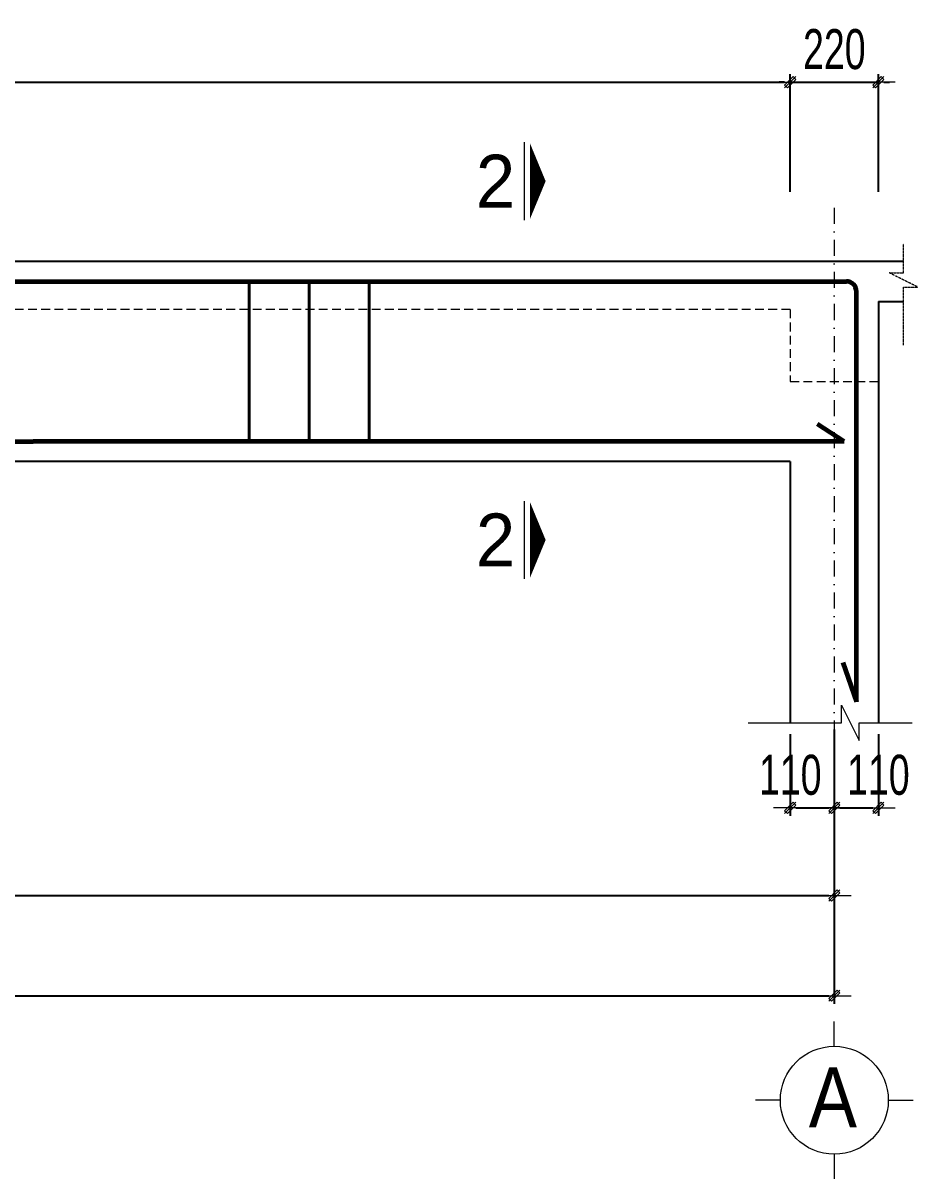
# Model space of a CAD drawing. Header units: millimetres. Extents: x -182770 to 489476, y -561170 to -280028.
# Drawn here: x 144710 to 150332, y -530252 to -523035 of the extents above; entities that cross this region are included whole.
import ezdxf
from ezdxf.enums import TextEntityAlignment as Align

# ---------------------------------------------------------------- set-up
doc = ezdxf.new("R2010")
doc.units = ezdxf.units.MM
doc.header["$MEASUREMENT"] = 0
doc.header["$PDMODE"] = 32
doc.linetypes.add('DASHDOT', pattern=[1, 0.5, -0.25, 0, -0.25])
doc.linetypes.add('HIDDEN', pattern=[0.375, 0.25, -0.125])
doc.layers.get('Defpoints').update_dxf_attribs({"color": 1})
for name, color, linetype, lineweight in [('KICHTHUOC', 8, 'Continuous', 18), ('LC Dim', 8, 'Continuous', 18), ('LC ISO', 153, 'Continuous', 13), ('LC Khac', 4, 'Continuous', 9), ('LC MANH DUT', 35, 'HIDDEN', 5), ('LC Net dam2', 6, 'Continuous', 40), ('LC Net dam3', 1, 'Continuous', 60), ('LC Net manh', 133, 'Continuous', 5), ('LC Net thay', 63, 'Continuous', 25), ('LC Net truc', 79, 'DASHDOT', 13), ('LC Text1', 3, 'Continuous', 20), ('MANH', 35, 'HIDDEN', 5)]:
    doc.layers.add(name, color=color, linetype=linetype, lineweight=lineweight)
doc.styles.add('HOATBIF', font='hoatbif.shx', dxfattribs={"width": 0.7})
doc.styles.add('LC 1', font='VHAVANB.TTF')
doc.dimstyles.new('1-100', dxfattribs={"dimscale": 100, "dimtxt": 2.5, "dimasz": 0.35, "dimexe": 0.5, "dimexo": 0, "dimgap": 0.8, "dimtad": 1, "dimdec": 0, "dimzin": 0, "dimdsep": 46, "dimtxsty": 'HOATBIF', "dimblk1": 'DOT', "dimblk2": 'DOT', "dimsah": 1, "dimcen": -1, "dimdle": 1, "dimclrd": 256, "dimclre": 256, "dimclrt": 4, "dimadec": 3, "dimazin": 2, "dimtfac": 0.333333, "dimtdec": 0, "dimtix": 1, "dimtmove": 2, "dimatfit": 3, "dimldrblk": 'DOT', "dimfxl": 1, "dimtvp": 0.833333, "dimtolj": 1, "dimtzin": 0, "dimarcsym": 0})

# ---------------------------------------------------------------- blocks, each defined once
blk = doc.blocks.new('TTRUC')
at = {"layer": 'LC ISO'}
for p, q in [((0, 6.95), (0, 10.13)), ((-6.95, 0), (-10.13, 0)), ((6.95, 0), (10.13, 0)), ((0, -6.95), (0, -10.13))]:
    blk.add_line(p, q, dxfattribs=at)
at = {"layer": 'LC Net manh'}
blk.add_circle((0, 0), 6.95, dxfattribs=at)
blk = doc.blocks.new('DOT')
at = {"layer": 'LC Dim'}
blk.add_line((-3, 0), (3, 0), dxfattribs=at)
at = {"layer": 'LC Dim', "color": 4}
blk.add_line((-1, -1), (1, 1), dxfattribs=at)
blk.add_lwpolyline([(0.5, 1), (-1, -0.5), (-0.5, -1), (1, 0.5)], close=True, dxfattribs=at)
blk = doc.blocks.new('*D959')
at = {"layer": 'Defpoints', "color": 0, "ltscale": 2, "transparency": 16777216}
for p in [(149497.8, -527474.4), (149772.8, -527474.4), (149772.8, -527935.7)]:
    blk.add_point(p, dxfattribs=at)
at = {"layer": 'LC Dim', "lineweight": -2, "ltscale": 2, "transparency": 16777216}
for p, q in [((149497.8, -527474.4), (149497.8, -527985.7)), ((149772.8, -527474.4), (149772.8, -527985.7)), ((149532.8, -527935.7), (149737.8, -527935.7))]:
    blk.add_line(p, q, dxfattribs=at)
at = {"layer": 'LC Dim', "lineweight": -2, "ltscale": 2, "transparency": 16777216, "xscale": 35, "yscale": 35, "zscale": 35, "rotation": 180}
blk.add_blockref('DOT', (149497.8, -527935.7), dxfattribs=at)
at = {"layer": 'LC Dim', "lineweight": -2, "ltscale": 2, "transparency": 16777216, "xscale": 35, "yscale": 35, "zscale": 35}
blk.add_blockref('DOT', (149772.8, -527935.7), dxfattribs=at)
at = {"layer": 'LC Dim', "color": 4, "ltscale": 2, "transparency": 16777216, "insert": (149497.8, -527730.7), "char_height": 250, "attachment_point": 5, "style": 'HOATBIF'}
blk.add_mtext('\\A1;110', dxfattribs=at)
blk = doc.blocks.new('_Dot')
at = {"color": 0, "linetype": 'ByBlock', "lineweight": -2}
blk.add_line((-0.5, 0), (-1, 0), dxfattribs=at)
at = {"color": 0, "linetype": 'ByBlock', "const_width": 0.5}
blk.add_lwpolyline([(-0.25, 0, 1), (0.25, 0, 1)], format="xyb", close=True, dxfattribs=at)
blk = doc.blocks.new('*D960')
at = {"layer": 'Defpoints', "color": 0, "ltscale": 2, "transparency": 16777216}
for p in [(149772.8, -527474.4), (150047.8, -527474.4), (150047.8, -527935.7)]:
    blk.add_point(p, dxfattribs=at)
at = {"layer": 'LC Dim', "lineweight": -2, "ltscale": 2, "transparency": 16777216}
for p, q in [((149772.8, -527474.4), (149772.8, -527985.7)), ((150047.8, -527474.4), (150047.8, -527985.7)), ((149807.8, -527935.7), (150012.8, -527935.7))]:
    blk.add_line(p, q, dxfattribs=at)
at = {"layer": 'LC Dim', "lineweight": -2, "ltscale": 2, "transparency": 16777216, "xscale": 35, "yscale": 35, "zscale": 35, "rotation": 180}
blk.add_blockref('DOT', (149772.8, -527935.7), dxfattribs=at)
at = {"layer": 'LC Dim', "lineweight": -2, "ltscale": 2, "transparency": 16777216, "xscale": 35, "yscale": 35, "zscale": 35}
blk.add_blockref('DOT', (150047.8, -527935.7), dxfattribs=at)
at = {"layer": 'LC Dim', "color": 4, "ltscale": 2, "transparency": 16777216, "insert": (150047.8, -527730.7), "char_height": 250, "attachment_point": 5, "style": 'HOATBIF'}
blk.add_mtext('\\A1;110', dxfattribs=at)
blk = doc.blocks.new('*D963')
at = {"layer": 'Defpoints', "color": 0, "ltscale": 2, "transparency": 16777216}
for p in [(134772.8, -527446.9), (149772.8, -527446.9), (149772.8, -528483.1)]:
    blk.add_point(p, dxfattribs=at)
at = {"layer": 'LC Dim', "lineweight": -2, "ltscale": 2, "transparency": 16777216}
for p, q in [((134772.8, -527446.9), (134772.8, -528533.1)), ((149772.8, -527446.9), (149772.8, -528533.1)), ((134807.8, -528483.1), (149737.8, -528483.1))]:
    blk.add_line(p, q, dxfattribs=at)
at = {"layer": 'LC Dim', "lineweight": -2, "ltscale": 2, "transparency": 16777216, "xscale": 35, "yscale": 35, "zscale": 35, "rotation": 180}
blk.add_blockref('DOT', (134772.8, -528483.1), dxfattribs=at)
at = {"layer": 'LC Dim', "lineweight": -2, "ltscale": 2, "transparency": 16777216, "xscale": 35, "yscale": 35, "zscale": 35}
blk.add_blockref('DOT', (149772.8, -528483.1), dxfattribs=at)
at = {"layer": 'LC Dim', "color": 4, "ltscale": 2, "transparency": 16777216, "insert": (142272.8, -528278.1), "char_height": 250, "attachment_point": 5, "style": 'HOATBIF'}
blk.add_mtext('\\A1;6000', dxfattribs=at)
blk = doc.blocks.new('*D964')
at = {"layer": 'Defpoints', "color": 0, "ltscale": 2, "transparency": 16777216}
for p in [(134772.8, -527446.9), (149772.8, -527446.9), (149772.8, -529108.1)]:
    blk.add_point(p, dxfattribs=at)
at = {"layer": 'LC Dim', "lineweight": -2, "ltscale": 2, "transparency": 16777216}
for p, q in [((134772.8, -527446.9), (134772.8, -529158.1)), ((149772.8, -527446.9), (149772.8, -529158.1)), ((134807.8, -529108.1), (149737.8, -529108.1))]:
    blk.add_line(p, q, dxfattribs=at)
at = {"layer": 'LC Dim', "lineweight": -2, "ltscale": 2, "transparency": 16777216, "xscale": 35, "yscale": 35, "zscale": 35, "rotation": 180}
blk.add_blockref('DOT', (134772.8, -529108.1), dxfattribs=at)
at = {"layer": 'LC Dim', "lineweight": -2, "ltscale": 2, "transparency": 16777216, "xscale": 35, "yscale": 35, "zscale": 35}
blk.add_blockref('DOT', (149772.8, -529108.1), dxfattribs=at)
at = {"layer": 'LC Dim', "color": 4, "ltscale": 2, "transparency": 16777216, "insert": (142272.8, -528903.1), "char_height": 250, "attachment_point": 5, "style": 'HOATBIF'}
blk.add_mtext('\\A1;6000', dxfattribs=at)
blk = doc.blocks.new('*D920')
at = {"layer": 'Defpoints', "color": 0, "ltscale": 2, "transparency": 16777216}
for p in [(149497.8, -523404.4), (135047.8, -524088.7), (149497.8, -524088.7)]:
    blk.add_point(p, dxfattribs=at)
at = {"layer": 'LC Dim', "lineweight": -2, "ltscale": 2, "transparency": 16777216}
for p, q in [((135047.8, -524088.7), (135047.8, -523354.4)), ((149497.8, -524088.7), (149497.8, -523354.4)), ((135082.8, -523404.4), (149462.8, -523404.4))]:
    blk.add_line(p, q, dxfattribs=at)
at = {"layer": 'LC Dim', "lineweight": -2, "ltscale": 2, "transparency": 16777216, "xscale": 35, "yscale": 35, "zscale": 35, "rotation": 180}
blk.add_blockref('DOT', (135047.8, -523404.4), dxfattribs=at)
at = {"layer": 'LC Dim', "lineweight": -2, "ltscale": 2, "transparency": 16777216, "xscale": 35, "yscale": 35, "zscale": 35}
blk.add_blockref('DOT', (149497.8, -523404.4), dxfattribs=at)
at = {"layer": 'LC Dim', "color": 4, "ltscale": 2, "transparency": 16777216, "insert": (142272.8, -523199.4), "char_height": 250, "attachment_point": 5, "style": 'HOATBIF'}
blk.add_mtext('\\A1;5780', dxfattribs=at)
blk = doc.blocks.new('*D921')
at = {"layer": 'Defpoints', "color": 0, "ltscale": 2, "transparency": 16777216}
for p in [(150047.8, -523404.4), (149497.8, -524088.7), (150047.8, -524088.7)]:
    blk.add_point(p, dxfattribs=at)
at = {"layer": 'LC Dim', "lineweight": -2, "ltscale": 2, "transparency": 16777216}
for p, q in [((149497.8, -524088.7), (149497.8, -523354.4)), ((150047.8, -524088.7), (150047.8, -523354.4)), ((149462.8, -523404.4), (149427.8, -523404.4)), ((149497.8, -523404.4), (150047.8, -523404.4)), ((150082.8, -523404.4), (150117.8, -523404.4))]:
    blk.add_line(p, q, dxfattribs=at)
at = {"layer": 'LC Dim', "lineweight": -2, "ltscale": 2, "transparency": 16777216, "xscale": 35, "yscale": 35, "zscale": 35}
blk.add_blockref('DOT', (149497.8, -523404.4), dxfattribs=at)
at = {"layer": 'LC Dim', "lineweight": -2, "ltscale": 2, "transparency": 16777216, "xscale": 35, "yscale": 35, "zscale": 35, "rotation": 180}
blk.add_blockref('DOT', (150047.8, -523404.4), dxfattribs=at)
at = {"layer": 'LC Dim', "color": 4, "ltscale": 2, "transparency": 16777216, "insert": (149772.8, -523199.4), "char_height": 250, "attachment_point": 5, "style": 'HOATBIF'}
blk.add_mtext('\\A1;220', dxfattribs=at)

msp = doc.modelspace()

# ---------------------------------------------------------------- linework, layer by layer
at = {"layer": 'LC Dim', "ltscale": 2}
msp.add_lwpolyline([(149235.5, -527404.7), (149817.1, -527404.7), (149817.1, -527294.7), (149927.1, -527514.7), (149927.1, -527404.7), (150258.7, -527404.7)], dxfattribs=at)
at = {"layer": 'LC Khac', "color": 1, "ltscale": 2}
for p, q in [((147837, -523779.5), (147837, -524265)), ((147837, -526019.7), (147837, -526505.2))]:
    msp.add_line(p, q, dxfattribs=at)
for points in [[(147971, -524022.2, 0, 471.4, 0), (147873.6, -524022.2, 275, 275, 0)], [(147971, -526262.5, 0, 471.4, 0), (147873.6, -526262.5, 275, 275, 0)]]:
    msp.add_lwpolyline(points, format="xyseb", dxfattribs=at)
at = {"layer": 'LC MANH DUT', "ltscale": 220}
for p, q in [((149497.8, -524823.1), (135047.8, -524823.1)), ((149497.8, -524823.1), (149497.8, -525273.1)), ((149497.8, -525273.1), (150047.8, -525273.1))]:
    msp.add_line(p, q, dxfattribs=at)
at = {"layer": 'LC Net dam2'}
for p, q in [((146120.1, -524648.1), (146120.1, -525648.1)), ((146495.1, -524648.1), (146495.1, -525648.1)), ((146870.1, -524648.1), (146870.1, -525648.1))]:
    msp.add_line(p, q, dxfattribs=at)
at = {"layer": 'LC Net dam3'}
for p, q in [((134697.8, -524648.1), (145147.8, -524648.1)), ((145147.8, -524648.1), (149847.8, -524648.1)), ((149910.3, -527273.1), (149910.3, -524710.6)), ((134732.2, -525648.1), (144772.8, -525648.1)), ((149834.2, -525648.1), (144772.8, -525648.1)), ((149826, -527027), (149910.3, -527273.1))]:
    msp.add_line(p, q, dxfattribs=at)
at = {"layer": 'LC Net dam3', "ltscale": 2}
msp.add_line((149834.2, -525648.1), (149667.7, -525540.1), dxfattribs=at)
at = {"layer": 'LC Net dam3'}
msp.add_arc((149847.8, -524710.6), 62.5, 359.99592, 90, dxfattribs=at)
at = {"layer": 'LC Net thay', "ltscale": 200}
for p, q in [((150204.5, -524523.1, -0.3), (134195.9, -524523.1)), ((150047.8, -524773.1), (150047.8, -527404.7)), ((150047.8, -524773.1, -27.7), (150204.5, -524773.1, -59.2)), ((149497.8, -525773.1), (135047.8, -525773.1)), ((149497.8, -525773.1), (149497.8, -527404.7))]:
    msp.add_line(p, q, dxfattribs=at)
at = {"layer": 'LC Net truc', "ltscale": 200}
msp.add_line((149772.8, -524188.9), (149772.8, -529089.4), dxfattribs=at)
at = {"layer": 'MANH', "ltscale": 2, "elevation": -47.3}
msp.add_lwpolyline([(150204.5, -525045.6), (150204.5, -524684), (150294.9, -524684), (150114.1, -524593.6), (150204.5, -524593.6), (150204.5, -524412.8)], dxfattribs=at)

# ---------------------------------------------------------------- block references
at = {"layer": 'KICHTHUOC', "xscale": 48.4759066690458, "yscale": 48.4759066690458, "zscale": 48.4759066690458}
msp.add_blockref('TTRUC', (149772.8, -529761), dxfattribs=at)

# ---------------------------------------------------------------- texts
at = {"ltscale": 2, "style": 'LC 1'}
for p in [(147658.5, -524022.2), (147658.5, -526262.5)]:
    msp.add_attdef('2', text='A', height=330, dxfattribs=at).set_placement(p, align=Align.MIDDLE_CENTER)
at = {"layer": 'LC Text1', "ltscale": 0.2, "style": 'LC 1', "width": 0.9}
msp.add_text('a', height=375, dxfattribs=at).set_placement((149763.7, -530043.6), align=Align.BOTTOM_CENTER)

# ---------------------------------------------------------------- dimensions: what is measured, and where the dimension line sits
at = {"layer": 'LC Dim', "ltscale": 2}
for base, p1, p2, picture, middle in [((149497.8, -523404.4), (135047.8, -524088.7), (149497.8, -524088.7), '*D920', (142272.8, -523199.4)), ((150047.8, -523404.4), (149497.8, -524088.7), (150047.8, -524088.7), '*D921', (149772.8, -523199.4)), ((149772.8, -528483.1), (134772.8, -527446.9), (149772.8, -527446.9), '*D963', (142272.8, -528278.1)), ((149772.8, -529108.1), (134772.8, -527446.9), (149772.8, -527446.9), '*D964', (142272.8, -528903.1))]:
    dim = msp.add_linear_dim(base=base, p1=p1, p2=p2, dimstyle='1-100', override={"dimlfac": 0.4}, dxfattribs=at)
    dim.commit()
    dim.dimension.update_dxf_attribs({"geometry": picture, "text_midpoint": middle})
for base, p1, p2, picture, middle in [((149772.8, -527935.7), (149497.8, -527474.4), (149772.8, -527474.4), '*D959', (149497.8, -527730.7)), ((150047.8, -527935.7), (149772.8, -527474.4), (150047.8, -527474.4), '*D960', (150047.8, -527730.7))]:
    dim = msp.add_linear_dim(base=base, p1=p1, p2=p2, dimstyle='1-100', override={"dimlfac": 0.4}, dxfattribs=at)
    dim.commit()
    dim.dimension.update_dxf_attribs({"geometry": picture, "text_midpoint": middle, "dimtype": 160})

doc.saveas('drawing.dxf')
